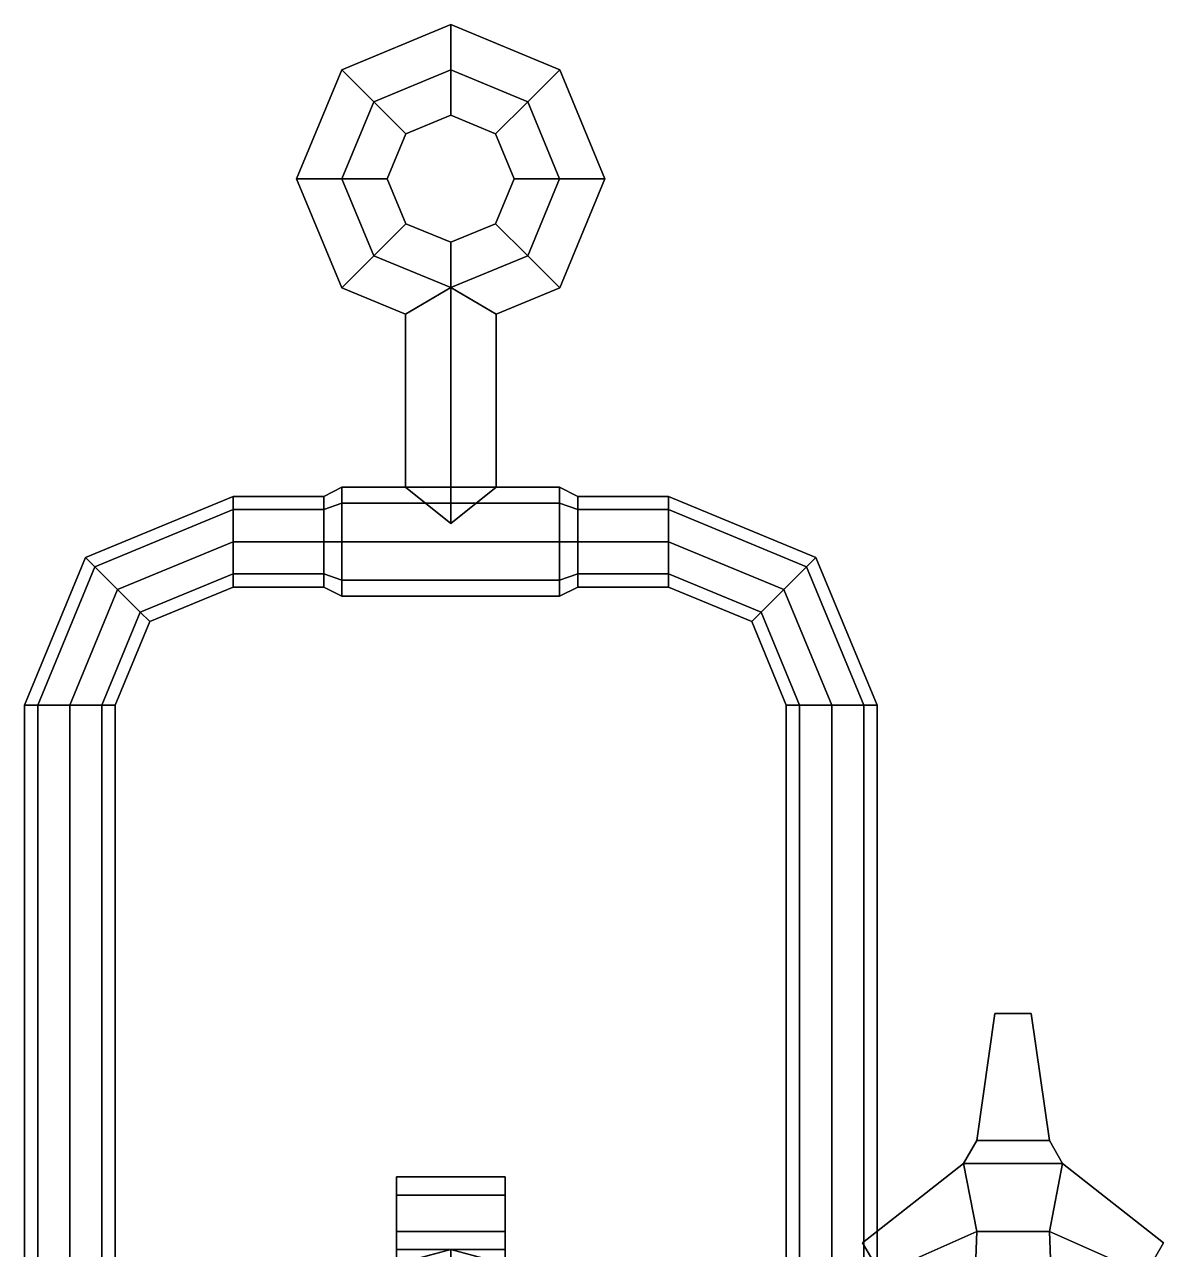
# Model space of a CAD drawing. Header units: millimetres. Extents: x -0.7 to 0.7, y -1.7 to 10.1.
# Drawn here: x -0.235 to 0.393, y 0.75 to 1.425 of the extents above; entities that cross this region are included whole.
import ezdxf

# ---------------------------------------------------------------- set-up
doc = ezdxf.new("R2010")
doc.units = ezdxf.units.MM
doc.layers.add('outriggers', color=3, linetype='Continuous')
doc.layers.add('turret', color=2, linetype='Continuous')

msp = doc.modelspace()

# ---------------------------------------------------------------- linework, layer by layer
at = {"layer": 'outriggers'}
for points in [[(0.33, 0.81, 0.03), (0.32, 0.88), (0.3, 0.88), (0.29, 0.81, 0.03)], [(0.3, 0.88), (0.3, 0.88, -0.01), (0.29, 0.81, 0.01), (0.29, 0.81, 0.03)], [(0.29, 0.81, 0.01), (0.3, 0.88, -0.01), (0.32, 0.88, -0.01), (0.33, 0.81, 0.01)], [(0.32, 0.88), (0.32, 0.88, -0.01), (0.3, 0.88, -0.01), (0.3, 0.88)], [(0.33, 0.81, 0.01), (0.32, 0.88, -0.01), (0.32, 0.88), (0.33, 0.81, 0.03)], [(0.29, 0.81, 0.01), (0.33, 0.81, 0.01), (0.33732, 0.79732, 0.01), (0.28268, 0.79732, 0.01)], [(0.29, 0.81, 0.03), (0.29, 0.81, 0.01), (0.28268, 0.79732, 0.01), (0.28268, 0.79732, 0.03)], [(0.33, 0.81, 0.03), (0.29, 0.81, 0.03), (0.28268, 0.79732, 0.03), (0.33732, 0.79732, 0.03)], [(0.33, 0.81, 0.01), (0.33, 0.81, 0.03), (0.33732, 0.79732, 0.03), (0.33732, 0.79732, 0.01)], [(0.29, 0.76, 0.01), (0.23706, 0.73634, -0.01), (0.22706, 0.75366, -0.01), (0.28268, 0.79732, 0.01)], [(0.28268, 0.79732, 0.03), (0.22706, 0.75366), (0.23706, 0.73634), (0.29, 0.76, 0.03)], [(0.28268, 0.79732, 0.01), (0.22706, 0.75366, -0.01), (0.22706, 0.75366), (0.28268, 0.79732, 0.03)], [(0.28268, 0.79732, 0.01), (0.33732, 0.79732, 0.01), (0.33, 0.76, 0.01), (0.29, 0.76, 0.01)], [(0.33732, 0.79732, 0.03), (0.28268, 0.79732, 0.03), (0.29, 0.76, 0.03), (0.33, 0.76, 0.03)], [(0.33732, 0.79732, 0.01), (0.39294, 0.75366, -0.01), (0.38294, 0.73634, -0.01), (0.33, 0.76, 0.01)], [(0.33, 0.76, 0.03), (0.38294, 0.73634), (0.39294, 0.75366), (0.33732, 0.79732, 0.03)], [(0.39294, 0.75366), (0.39294, 0.75366, -0.01), (0.33732, 0.79732, 0.01), (0.33732, 0.79732, 0.03)], [(0.23706, 0.73634), (0.23706, 0.73634, -0.01), (0.29, 0.76, 0.01), (0.29, 0.76, 0.03)], [(0.29, 0.76, 0.03), (0.27, 0.22, 0.1), (0.35, 0.22, 0.1), (0.33, 0.76, 0.03)], [(0.29, 0.76, 0.01), (0.27, 0.22, 0.06), (0.27, 0.22, 0.1), (0.29, 0.76, 0.03)], [(0.33, 0.76, 0.01), (0.35, 0.22, 0.06), (0.27, 0.22, 0.06), (0.29, 0.76, 0.01)], [(0.35, 0.22, 0.1), (0.35, 0.22, 0.06), (0.33, 0.76, 0.01), (0.33, 0.76, 0.03)], [(0.33, 0.76, 0.01), (0.38294, 0.73634, -0.01), (0.38294, 0.73634), (0.33, 0.76, 0.03)], [(0.22706, 0.75366), (0.22706, 0.75366, -0.01), (0.23706, 0.73634, -0.01), (0.23706, 0.73634)], [(0.38294, 0.73634), (0.38294, 0.73634, -0.01), (0.39294, 0.75366, -0.01), (0.39294, 0.75366)]]:
    msp.add_3dface(points, dxfattribs=at)
at = {"layer": 'turret'}
for points in [[(-0.0601, 1.4001, 0.15), (-0.04243, 1.38243, 0.175), (0, 1.4, 0.175), (0, 1.425, 0.15)], [(-0.04243, 1.38243, 0.125), (-0.0601, 1.4001, 0.15), (0, 1.425, 0.15), (0, 1.4, 0.125)], [(0, 1.425, 0.15), (0, 1.4, 0.175), (0.04243, 1.38243, 0.175), (0.0601, 1.4001, 0.15)], [(0, 1.4, 0.125), (0, 1.425, 0.15), (0.0601, 1.4001, 0.15), (0.04243, 1.38243, 0.125)], [(-0.085, 1.34, 0.15), (-0.06, 1.34, 0.175), (-0.04243, 1.38243, 0.175), (-0.0601, 1.4001, 0.15)], [(-0.06, 1.34, 0.125), (-0.085, 1.34, 0.15), (-0.0601, 1.4001, 0.15), (-0.04243, 1.38243, 0.125)], [(-0.04243, 1.38243, 0.175), (-0.02475, 1.36475, 0.15), (0, 1.375, 0.15), (0, 1.4, 0.175)], [(-0.02475, 1.36475, 0.15), (-0.04243, 1.38243, 0.125), (0, 1.4, 0.125), (0, 1.375, 0.15)], [(0, 1.4, 0.175), (0, 1.375, 0.15), (0.02475, 1.36475, 0.15), (0.04243, 1.38243, 0.175)], [(0, 1.375, 0.15), (0, 1.4, 0.125), (0.04243, 1.38243, 0.125), (0.02475, 1.36475, 0.15)], [(0.0601, 1.4001, 0.15), (0.04243, 1.38243, 0.175), (0.06, 1.34, 0.175), (0.085, 1.34, 0.15)], [(0.04243, 1.38243, 0.125), (0.0601, 1.4001, 0.15), (0.085, 1.34, 0.15), (0.06, 1.34, 0.125)], [(-0.06, 1.34, 0.175), (-0.035, 1.34, 0.15), (-0.02475, 1.36475, 0.15), (-0.04243, 1.38243, 0.175)], [(-0.035, 1.34, 0.15), (-0.06, 1.34, 0.125), (-0.04243, 1.38243, 0.125), (-0.02475, 1.36475, 0.15)], [(0.04243, 1.38243, 0.175), (0.02475, 1.36475, 0.15), (0.035, 1.34, 0.15), (0.06, 1.34, 0.175)], [(0.02475, 1.36475, 0.15), (0.04243, 1.38243, 0.125), (0.06, 1.34, 0.125), (0.035, 1.34, 0.15)], [(-0.0601, 1.2799, 0.15), (-0.04243, 1.29757, 0.175), (-0.06, 1.34, 0.175), (-0.085, 1.34, 0.15)], [(-0.04243, 1.29757, 0.125), (-0.0601, 1.2799, 0.15), (-0.085, 1.34, 0.15), (-0.06, 1.34, 0.125)], [(-0.04243, 1.29757, 0.175), (-0.02475, 1.31525, 0.15), (-0.035, 1.34, 0.15), (-0.06, 1.34, 0.175)], [(-0.02475, 1.31525, 0.15), (-0.04243, 1.29757, 0.125), (-0.06, 1.34, 0.125), (-0.035, 1.34, 0.15)], [(0.06, 1.34, 0.175), (0.035, 1.34, 0.15), (0.02475, 1.31525, 0.15), (0.04243, 1.29757, 0.175)], [(0.035, 1.34, 0.15), (0.06, 1.34, 0.125), (0.04243, 1.29757, 0.125), (0.02475, 1.31525, 0.15)], [(0.085, 1.34, 0.15), (0.06, 1.34, 0.175), (0.04243, 1.29757, 0.175), (0.0601, 1.2799, 0.15)], [(0.06, 1.34, 0.125), (0.085, 1.34, 0.15), (0.0601, 1.2799, 0.15), (0.04243, 1.29757, 0.125)], [(0, 1.28, 0.175), (0, 1.305, 0.15), (-0.02475, 1.31525, 0.15), (-0.04243, 1.29757, 0.175)], [(0, 1.305, 0.15), (0, 1.28, 0.125), (-0.04243, 1.29757, 0.125), (-0.02475, 1.31525, 0.15)], [(0.04243, 1.29757, 0.175), (0.02475, 1.31525, 0.15), (0, 1.305, 0.15), (0, 1.28, 0.175)], [(0.02475, 1.31525, 0.15), (0.04243, 1.29757, 0.125), (0, 1.28, 0.125), (0, 1.305, 0.15)], [(-0.025, 1.26536, 0.15), (0, 1.28, 0.175), (-0.04243, 1.29757, 0.175), (-0.0601, 1.2799, 0.15)], [(0, 1.28, 0.125), (-0.025, 1.26536, 0.15), (-0.0601, 1.2799, 0.15), (-0.04243, 1.29757, 0.125)], [(0.0601, 1.2799, 0.15), (0.04243, 1.29757, 0.175), (0, 1.28, 0.175), (0.025, 1.26536, 0.15)], [(0.04243, 1.29757, 0.125), (0.0601, 1.2799, 0.15), (0.025, 1.26536, 0.15), (0, 1.28, 0.125)], [(-0.025, 1.17, 0.15), (0, 1.15, 0.175), (0, 1.28, 0.175), (-0.025, 1.26536, 0.15)], [(0, 1.15, 0.125), (-0.025, 1.17, 0.15), (-0.025, 1.26536, 0.15), (0, 1.28, 0.125)], [(0, 1.15, 0.175), (0.025, 1.17, 0.15), (0.025, 1.26536, 0.15), (0, 1.28, 0.175)], [(0.025, 1.17, 0.15), (0, 1.15, 0.125), (0, 1.28, 0.125), (0.025, 1.26536, 0.15)], [(-0.06, 1.16121, 0.17121), (-0.06, 1.17, 0.15), (-0.07, 1.165, 0.15), (-0.07, 1.15768, 0.16768)], [(-0.06, 1.17, 0.15), (-0.06, 1.16121, 0.12879), (-0.07, 1.15768, 0.13232), (-0.07, 1.165, 0.15)], [(-0.06, 1.17, 0.15), (-0.06, 1.16121, 0.17121), (0.06, 1.16121, 0.17121), (0.06, 1.17, 0.15)], [(-0.06, 1.16121, 0.12879), (-0.06, 1.17, 0.15), (0.06, 1.17, 0.15), (0.06, 1.16121, 0.12879)], [(0.06, 1.17, 0.15), (0.06, 1.16121, 0.17121), (0.07, 1.15768, 0.16768), (0.07, 1.165, 0.15)], [(0.06, 1.16121, 0.12879), (0.06, 1.17, 0.15), (0.07, 1.165, 0.15), (0.07, 1.15768, 0.13232)], [(-0.20132, 1.13132, 0.15), (-0.19614, 1.12614, 0.16768), (-0.12, 1.15768, 0.16768), (-0.12, 1.165, 0.15)], [(-0.19614, 1.12614, 0.13232), (-0.20132, 1.13132, 0.15), (-0.12, 1.165, 0.15), (-0.12, 1.15768, 0.13232)], [(-0.12, 1.165, 0.15), (-0.12, 1.15768, 0.16768), (-0.07, 1.15768, 0.16768), (-0.07, 1.165, 0.15)], [(-0.12, 1.15768, 0.13232), (-0.12, 1.165, 0.15), (-0.07, 1.165, 0.15), (-0.07, 1.15768, 0.13232)], [(-0.06, 1.16121, 0.12879), (-0.06, 1.14, 0.12), (-0.07, 1.14, 0.125), (-0.07, 1.15768, 0.13232)], [(-0.06, 1.14, 0.18), (-0.06, 1.16121, 0.17121), (-0.07, 1.15768, 0.16768), (-0.07, 1.14, 0.175)], [(-0.06, 1.16121, 0.17121), (-0.06, 1.14, 0.18), (0.06, 1.14, 0.18), (0.06, 1.16121, 0.17121)], [(-0.06, 1.14, 0.12), (-0.06, 1.16121, 0.12879), (0.06, 1.16121, 0.12879), (0.06, 1.14, 0.12)], [(0.06, 1.16121, 0.17121), (0.06, 1.14, 0.18), (0.07, 1.14, 0.175), (0.07, 1.15768, 0.16768)], [(0.06, 1.14, 0.12), (0.06, 1.16121, 0.12879), (0.07, 1.15768, 0.13232), (0.07, 1.14, 0.125)], [(0.12, 1.15768, 0.16768), (0.12, 1.165, 0.15), (0.07, 1.165, 0.15), (0.07, 1.15768, 0.16768)], [(0.12, 1.165, 0.15), (0.12, 1.15768, 0.13232), (0.07, 1.15768, 0.13232), (0.07, 1.165, 0.15)], [(0.12, 1.165, 0.15), (0.12, 1.15768, 0.16768), (0.19614, 1.12614, 0.16768), (0.20132, 1.13132, 0.15)], [(0.12, 1.15768, 0.13232), (0.12, 1.165, 0.15), (0.20132, 1.13132, 0.15), (0.19614, 1.12614, 0.13232)], [(-0.19614, 1.12614, 0.16768), (-0.18364, 1.11364, 0.175), (-0.12, 1.14, 0.175), (-0.12, 1.15768, 0.16768)], [(-0.18364, 1.11364, 0.125), (-0.19614, 1.12614, 0.13232), (-0.12, 1.15768, 0.13232), (-0.12, 1.14, 0.125)], [(-0.12, 1.14, 0.125), (-0.12, 1.15768, 0.13232), (-0.07, 1.15768, 0.13232), (-0.07, 1.14, 0.125)], [(-0.12, 1.15768, 0.16768), (-0.12, 1.14, 0.175), (-0.07, 1.14, 0.175), (-0.07, 1.15768, 0.16768)], [(0.12, 1.14, 0.175), (0.12, 1.15768, 0.16768), (0.07, 1.15768, 0.16768), (0.07, 1.14, 0.175)], [(0.12, 1.15768, 0.13232), (0.12, 1.14, 0.125), (0.07, 1.14, 0.125), (0.07, 1.15768, 0.13232)], [(0.12, 1.15768, 0.16768), (0.12, 1.14, 0.175), (0.18364, 1.11364, 0.175), (0.19614, 1.12614, 0.16768)], [(0.12, 1.14, 0.125), (0.12, 1.15768, 0.13232), (0.19614, 1.12614, 0.13232), (0.18364, 1.11364, 0.125)], [(-0.18364, 1.11364, 0.175), (-0.17114, 1.10114, 0.16768), (-0.12, 1.12232, 0.16768), (-0.12, 1.14, 0.175)], [(-0.17114, 1.10114, 0.13232), (-0.18364, 1.11364, 0.125), (-0.12, 1.14, 0.125), (-0.12, 1.12232, 0.13232)], [(-0.12, 1.12232, 0.13232), (-0.12, 1.14, 0.125), (-0.07, 1.14, 0.125), (-0.07, 1.12232, 0.13232)], [(-0.12, 1.14, 0.175), (-0.12, 1.12232, 0.16768), (-0.07, 1.12232, 0.16768), (-0.07, 1.14, 0.175)], [(-0.06, 1.14, 0.12), (-0.06, 1.11879, 0.12879), (-0.07, 1.12232, 0.13232), (-0.07, 1.14, 0.125)], [(-0.06, 1.11879, 0.17121), (-0.06, 1.14, 0.18), (-0.07, 1.14, 0.175), (-0.07, 1.12232, 0.16768)], [(-0.06, 1.14, 0.18), (-0.06, 1.11879, 0.17121), (0.06, 1.11879, 0.17121), (0.06, 1.14, 0.18)], [(-0.06, 1.11879, 0.12879), (-0.06, 1.14, 0.12), (0.06, 1.14, 0.12), (0.06, 1.11879, 0.12879)], [(0.06, 1.14, 0.18), (0.06, 1.11879, 0.17121), (0.07, 1.12232, 0.16768), (0.07, 1.14, 0.175)], [(0.06, 1.11879, 0.12879), (0.06, 1.14, 0.12), (0.07, 1.14, 0.125), (0.07, 1.12232, 0.13232)], [(0.12, 1.12232, 0.16768), (0.12, 1.14, 0.175), (0.07, 1.14, 0.175), (0.07, 1.12232, 0.16768)], [(0.12, 1.14, 0.125), (0.12, 1.12232, 0.13232), (0.07, 1.12232, 0.13232), (0.07, 1.14, 0.125)], [(0.12, 1.14, 0.175), (0.12, 1.12232, 0.16768), (0.17114, 1.10114, 0.16768), (0.18364, 1.11364, 0.175)], [(0.12, 1.12232, 0.13232), (0.12, 1.14, 0.125), (0.18364, 1.11364, 0.125), (0.17114, 1.10114, 0.13232)], [(-0.235, 1.05, 0.15), (-0.22768, 1.05, 0.16768), (-0.19614, 1.12614, 0.16768), (-0.20132, 1.13132, 0.15)], [(-0.22768, 1.05, 0.13232), (-0.235, 1.05, 0.15), (-0.20132, 1.13132, 0.15), (-0.19614, 1.12614, 0.13232)], [(0.20132, 1.13132, 0.15), (0.19614, 1.12614, 0.16768), (0.22768, 1.05, 0.16768), (0.235, 1.05, 0.15)], [(0.19614, 1.12614, 0.13232), (0.20132, 1.13132, 0.15), (0.235, 1.05, 0.15), (0.22768, 1.05, 0.13232)], [(-0.22768, 1.05, 0.16768), (-0.21, 1.05, 0.175), (-0.18364, 1.11364, 0.175), (-0.19614, 1.12614, 0.16768)], [(-0.21, 1.05, 0.125), (-0.22768, 1.05, 0.13232), (-0.19614, 1.12614, 0.13232), (-0.18364, 1.11364, 0.125)], [(-0.17114, 1.10114, 0.16768), (-0.16596, 1.09596, 0.15), (-0.12, 1.115, 0.15), (-0.12, 1.12232, 0.16768)], [(-0.16596, 1.09596, 0.15), (-0.17114, 1.10114, 0.13232), (-0.12, 1.12232, 0.13232), (-0.12, 1.115, 0.15)], [(-0.12, 1.12232, 0.16768), (-0.12, 1.115, 0.15), (-0.07, 1.115, 0.15), (-0.07, 1.12232, 0.16768)], [(-0.12, 1.115, 0.15), (-0.12, 1.12232, 0.13232), (-0.07, 1.12232, 0.13232), (-0.07, 1.115, 0.15)], [(-0.06, 1.11, 0.15), (-0.06, 1.11879, 0.17121), (-0.07, 1.12232, 0.16768), (-0.07, 1.115, 0.15)], [(-0.06, 1.11879, 0.12879), (-0.06, 1.11, 0.15), (-0.07, 1.115, 0.15), (-0.07, 1.12232, 0.13232)], [(0.06, 1.11879, 0.17121), (0.06, 1.11, 0.15), (0.07, 1.115, 0.15), (0.07, 1.12232, 0.16768)], [(0.06, 1.11, 0.15), (0.06, 1.11879, 0.12879), (0.07, 1.12232, 0.13232), (0.07, 1.115, 0.15)], [(0.12, 1.115, 0.15), (0.12, 1.12232, 0.16768), (0.07, 1.12232, 0.16768), (0.07, 1.115, 0.15)], [(0.12, 1.12232, 0.13232), (0.12, 1.115, 0.15), (0.07, 1.115, 0.15), (0.07, 1.12232, 0.13232)], [(0.12, 1.12232, 0.16768), (0.12, 1.115, 0.15), (0.16596, 1.09596, 0.15), (0.17114, 1.10114, 0.16768)], [(0.12, 1.115, 0.15), (0.12, 1.12232, 0.13232), (0.17114, 1.10114, 0.13232), (0.16596, 1.09596, 0.15)], [(0.19614, 1.12614, 0.16768), (0.18364, 1.11364, 0.175), (0.21, 1.05, 0.175), (0.22768, 1.05, 0.16768)], [(0.18364, 1.11364, 0.125), (0.19614, 1.12614, 0.13232), (0.22768, 1.05, 0.13232), (0.21, 1.05, 0.125)], [(-0.06, 1.11879, 0.17121), (-0.06, 1.11, 0.15), (0.06, 1.11, 0.15), (0.06, 1.11879, 0.17121)], [(-0.06, 1.11, 0.15), (-0.06, 1.11879, 0.12879), (0.06, 1.11879, 0.12879), (0.06, 1.11, 0.15)], [(-0.21, 1.05, 0.175), (-0.19232, 1.05, 0.16768), (-0.17114, 1.10114, 0.16768), (-0.18364, 1.11364, 0.175)], [(-0.19232, 1.05, 0.13232), (-0.21, 1.05, 0.125), (-0.18364, 1.11364, 0.125), (-0.17114, 1.10114, 0.13232)], [(0.18364, 1.11364, 0.175), (0.17114, 1.10114, 0.16768), (0.19232, 1.05, 0.16768), (0.21, 1.05, 0.175)], [(0.17114, 1.10114, 0.13232), (0.18364, 1.11364, 0.125), (0.21, 1.05, 0.125), (0.19232, 1.05, 0.13232)], [(-0.19232, 1.05, 0.16768), (-0.185, 1.05, 0.15), (-0.16596, 1.09596, 0.15), (-0.17114, 1.10114, 0.16768)], [(-0.185, 1.05, 0.15), (-0.19232, 1.05, 0.13232), (-0.17114, 1.10114, 0.13232), (-0.16596, 1.09596, 0.15)], [(0.17114, 1.10114, 0.16768), (0.16596, 1.09596, 0.15), (0.185, 1.05, 0.15), (0.19232, 1.05, 0.16768)], [(0.16596, 1.09596, 0.15), (0.17114, 1.10114, 0.13232), (0.19232, 1.05, 0.13232), (0.185, 1.05, 0.15)], [(-0.235, 0.25, 0.15), (-0.22768, 0.25, 0.16768), (-0.22768, 1.05, 0.16768), (-0.235, 1.05, 0.15)], [(-0.22768, 0.25, 0.13232), (-0.235, 0.25, 0.15), (-0.235, 1.05, 0.15), (-0.22768, 1.05, 0.13232)], [(-0.22768, 0.25, 0.16768), (-0.21, 0.25, 0.175), (-0.21, 1.05, 0.175), (-0.22768, 1.05, 0.16768)], [(-0.21, 0.25, 0.125), (-0.22768, 0.25, 0.13232), (-0.22768, 1.05, 0.13232), (-0.21, 1.05, 0.125)], [(-0.21, 0.25, 0.175), (-0.19232, 0.25, 0.16768), (-0.19232, 1.05, 0.16768), (-0.21, 1.05, 0.175)], [(-0.19232, 0.25, 0.13232), (-0.21, 0.25, 0.125), (-0.21, 1.05, 0.125), (-0.19232, 1.05, 0.13232)], [(-0.19232, 0.25, 0.16768), (-0.185, 0.25, 0.15), (-0.185, 1.05, 0.15), (-0.19232, 1.05, 0.16768)], [(-0.185, 0.25, 0.15), (-0.19232, 0.25, 0.13232), (-0.19232, 1.05, 0.13232), (-0.185, 1.05, 0.15)], [(0.185, 0.25, 0.15), (0.19232, 0.25, 0.16768), (0.19232, 1.05, 0.16768), (0.185, 1.05, 0.15)], [(0.19232, 0.25, 0.13232), (0.185, 0.25, 0.15), (0.185, 1.05, 0.15), (0.19232, 1.05, 0.13232)], [(0.19232, 0.25, 0.16768), (0.21, 0.25, 0.175), (0.21, 1.05, 0.175), (0.19232, 1.05, 0.16768)], [(0.21, 0.25, 0.125), (0.19232, 0.25, 0.13232), (0.19232, 1.05, 0.13232), (0.21, 1.05, 0.125)], [(0.21, 0.25, 0.175), (0.22768, 0.25, 0.16768), (0.22768, 1.05, 0.16768), (0.21, 1.05, 0.175)], [(0.22768, 0.25, 0.13232), (0.21, 0.25, 0.125), (0.21, 1.05, 0.125), (0.22768, 1.05, 0.13232)], [(0.22768, 0.25, 0.16768), (0.235, 0.25, 0.15), (0.235, 1.05, 0.15), (0.22768, 1.05, 0.16768)], [(0.235, 0.25, 0.15), (0.22768, 0.25, 0.13232), (0.22768, 1.05, 0.13232), (0.235, 1.05, 0.15)], [(-0.03, 0.78, 0.34), (-0.03, 0.79, 0.34), (-0.03, 0.76, 0.24), (-0.03, 0.75, 0.24)], [(-0.03, 0.76, 0.24), (-0.03, 0.79, 0.34), (0.03, 0.79, 0.34), (0.03, 0.76, 0.24)], [(-0.03, 0.79, 0.34), (-0.03, 0.75, 0.42), (0.03, 0.75, 0.42), (0.03, 0.79, 0.34)], [(-0.03, 0.74, 0.42), (-0.03, 0.75, 0.42), (-0.03, 0.79, 0.34), (-0.03, 0.78, 0.34)], [(0.03, 0.76, 0.24), (0.03, 0.79, 0.34), (0.03, 0.78, 0.34), (0.03, 0.75, 0.24)], [(0.03, 0.79, 0.34), (0.03, 0.75, 0.42), (0.03, 0.74, 0.42), (0.03, 0.78, 0.34)], [(0.03, 0.75, 0.24), (0.03, 0.78, 0.34), (-0.03, 0.78, 0.34), (-0.03, 0.75, 0.24)], [(0.03, 0.78, 0.34), (0.03, 0.74, 0.42), (-0.03, 0.74, 0.42), (-0.03, 0.78, 0.34)], [(-0.03, 0.75, 0.24), (-0.03, 0.76, 0.24), (-0.03, 0.66, 0.15), (-0.03, 0.66, 0.16)], [(-0.03, 0.66, 0.15), (-0.03, 0.76, 0.24), (0.03, 0.76, 0.24), (0.03, 0.66, 0.15)], [(0.03, 0.66, 0.15), (0.03, 0.76, 0.24), (0.03, 0.75, 0.24), (0.03, 0.66, 0.16)], [(-0.05, 0.5866, 0.17), (0, 0.6, 0.17), (0, 0.75, 0.25), (-0.125, 0.71651, 0.25)], [(0, 0.6, 0.16), (-0.05, 0.5866, 0.16), (-0.125, 0.71651, 0.24), (0, 0.75, 0.24)], [(-0.125, 0.71651, 0.25), (0, 0.75, 0.25), (0, 0.75, 0.24), (-0.125, 0.71651, 0.24)], [(0, 0.75, 0.42), (-0.125, 0.71651, 0.42), (-0.125, 0.71651, 0.54), (0, 0.75, 0.54)], [(0, 0.75, 0.54), (-0.125, 0.71651, 0.54), (-0.12, 0.70785, 0.54), (0, 0.74, 0.54)], [(-0.125, 0.71651, 0.42), (0, 0.75, 0.42), (0, 0.74, 0.42), (-0.12, 0.70785, 0.42)], [(0.03, 0.66, 0.16), (0.03, 0.75, 0.24), (-0.03, 0.75, 0.24), (-0.03, 0.66, 0.16)], [(-0.03, 0.74196, 0.42), (0, 0.75, 0.42), (-0.03, 0.75, 0.42), (-0.03, 0.74196, 0.42)], [(0, 0.6, 0.17), (0.05, 0.5866, 0.17), (0.125, 0.71651, 0.25), (0, 0.75, 0.25)], [(0.05, 0.5866, 0.16), (0, 0.6, 0.16), (0, 0.75, 0.24), (0.125, 0.71651, 0.24)], [(0, 0.75, 0.25), (0.125, 0.71651, 0.25), (0.125, 0.71651, 0.24), (0, 0.75, 0.24)], [(0.125, 0.71651, 0.42), (0, 0.75, 0.42), (0, 0.75, 0.54), (0.125, 0.71651, 0.54)], [(0.125, 0.71651, 0.54), (0, 0.75, 0.54), (0, 0.74, 0.54), (0.12, 0.70785, 0.54)], [(0, 0.75, 0.42), (0.125, 0.71651, 0.42), (0.12, 0.70785, 0.42), (0, 0.74, 0.42)], [(0.03, 0.74196, 0.42), (0.03, 0.75, 0.42), (0, 0.75, 0.42), (0.03, 0.74196, 0.42)]]:
    msp.add_3dface(points, dxfattribs=at)

doc.saveas('drawing.dxf')
